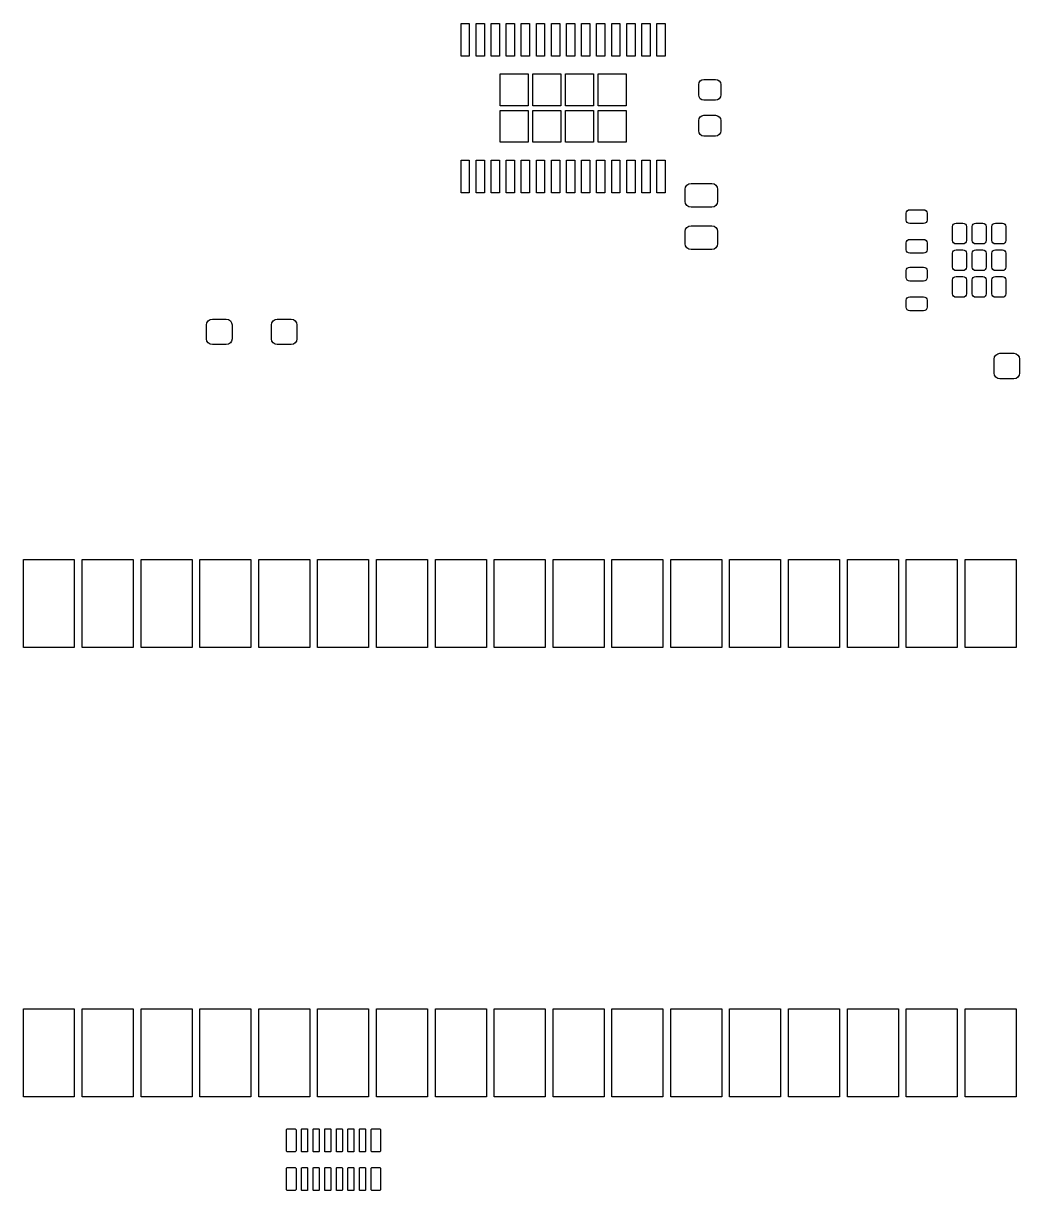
# Model space of a CAD drawing. Header units: millimetres. Extents: x 58.4 to 140.9, y -102.5 to -49.7.
# Drawn here: x 58.4 to 101.4, y -102.5 to -52.1 of the extents above; entities that cross this region are included whole.
import ezdxf

# ---------------------------------------------------------------- set-up
doc = ezdxf.new("R2010")
doc.units = ezdxf.units.MM
doc.layers.add('F.Paste', color=253, linetype='CONTINUOUS', true_color=0xb4a09a)

msp = doc.modelspace()

# ---------------------------------------------------------------- linework, layer by layer
at = {"layer": 'F.Paste', "linetype": 'CONTINUOUS'}
for p, q in [((77.258291, -53.5051), (77.258291, -52.0954)), ((77.258291, -52.0954), (77.613891, -52.0954)), ((77.613891, -52.0954), (77.613891, -53.5051)), ((77.908277, -53.5051), (77.908277, -52.0954)), ((77.908277, -52.0954), (78.263877, -52.0954)), ((78.263877, -52.0954), (78.263877, -53.5051)), ((78.558263, -53.5051), (78.558263, -52.0954)), ((78.558263, -52.0954), (78.913863, -52.0954)), ((78.913863, -52.0954), (78.913863, -53.5051)), ((79.208249, -53.5051), (79.208249, -52.0954)), ((79.208249, -52.0954), (79.563849, -52.0954)), ((79.563849, -52.0954), (79.563849, -53.5051)), ((79.858235, -53.5051), (79.858235, -52.0954)), ((79.858235, -52.0954), (80.213835, -52.0954)), ((80.213835, -52.0954), (80.213835, -53.5051)), ((80.508221, -53.5051), (80.508221, -52.0954)), ((80.508221, -52.0954), (80.863821, -52.0954)), ((80.863821, -52.0954), (80.863821, -53.5051)), ((81.158207, -53.5051), (81.158207, -52.0954)), ((81.158207, -52.0954), (81.513807, -52.0954)), ((81.513807, -52.0954), (81.513807, -53.5051)), ((81.808193, -53.5051), (81.808193, -52.0954)), ((81.808193, -52.0954), (82.163793, -52.0954)), ((82.163793, -52.0954), (82.163793, -53.5051)), ((82.458179, -53.5051), (82.458179, -52.0954)), ((82.458179, -52.0954), (82.813779, -52.0954)), ((82.813779, -52.0954), (82.813779, -53.5051)), ((83.108165, -53.5051), (83.108165, -52.0954)), ((83.108165, -52.0954), (83.463765, -52.0954)), ((83.463765, -52.0954), (83.463765, -53.5051)), ((83.758151, -53.5051), (83.758151, -52.0954)), ((83.758151, -52.0954), (84.113751, -52.0954)), ((84.113751, -52.0954), (84.113751, -53.5051)), ((84.408137, -53.5051), (84.408137, -52.0954)), ((84.408137, -52.0954), (84.763737, -52.0954)), ((84.763737, -52.0954), (84.763737, -53.5051)), ((85.058123, -53.5051), (85.058123, -52.0954)), ((85.058123, -52.0954), (85.413723, -52.0954)), ((85.413723, -52.0954), (85.413723, -53.5051)), ((85.708109, -53.5051), (85.708109, -52.0954)), ((85.708109, -52.0954), (86.063709, -52.0954)), ((86.063709, -52.0954), (86.063709, -53.5051)), ((77.613891, -53.5051), (77.258291, -53.5051)), ((78.263877, -53.5051), (77.908277, -53.5051)), ((78.913863, -53.5051), (78.558263, -53.5051)), ((79.563849, -53.5051), (79.208249, -53.5051)), ((80.213835, -53.5051), (79.858235, -53.5051)), ((80.863821, -53.5051), (80.508221, -53.5051)), ((81.513807, -53.5051), (81.158207, -53.5051)), ((82.163793, -53.5051), (81.808193, -53.5051)), ((82.813779, -53.5051), (82.458179, -53.5051)), ((83.463765, -53.5051), (83.108165, -53.5051)), ((84.113751, -53.5051), (83.758151, -53.5051)), ((84.763737, -53.5051), (84.408137, -53.5051)), ((85.413723, -53.5051), (85.058123, -53.5051)), ((86.063709, -53.5051), (85.708109, -53.5051)), ((78.9416, -55.653), (78.9416, -54.2782)), ((78.9416, -54.2782), (80.1513, -54.2782)), ((80.1513, -54.2782), (80.1513, -55.653)), ((80.3513, -55.653), (80.3513, -54.2782)), ((80.3513, -54.2782), (81.561, -54.2782)), ((81.561, -54.2782), (81.561, -55.653)), ((81.761, -55.653), (81.761, -54.2782)), ((81.761, -54.2782), (82.9707, -54.2782)), ((82.9707, -54.2782), (82.9707, -55.653)), ((83.1707, -55.653), (83.1707, -54.2782)), ((83.1707, -54.2782), (84.3804, -54.2782)), ((84.3804, -54.2782), (84.3804, -55.653)), ((87.514668, -54.73621), (87.531795, -54.650106)), ((87.514668, -55.18621), (87.514668, -54.73621)), ((87.531795, -54.650106), (87.580569, -54.577111)), ((87.580569, -54.577111), (87.653564, -54.528337)), ((87.653564, -54.528337), (87.739668, -54.51121)), ((87.739668, -54.51121), (88.239668, -54.51121)), ((88.239668, -54.51121), (88.325772, -54.528337)), ((88.325772, -54.528337), (88.398767, -54.577111)), ((88.398767, -54.577111), (88.447541, -54.650106)), ((88.447541, -54.650106), (88.464668, -54.73621)), ((88.464668, -54.73621), (88.464668, -55.18621)), ((87.531795, -55.272314), (87.514668, -55.18621)), ((87.580569, -55.345309), (87.531795, -55.272314)), ((87.653564, -55.394083), (87.580569, -55.345309)), ((87.739668, -55.41121), (87.653564, -55.394083)), ((88.325772, -55.394083), (88.239668, -55.41121)), ((88.398767, -55.345309), (88.325772, -55.394083)), ((88.447541, -55.272314), (88.398767, -55.345309)), ((88.464668, -55.18621), (88.447541, -55.272314)), ((80.1513, -55.653), (78.9416, -55.653)), ((78.9416, -57.2278), (78.9416, -55.853)), ((78.9416, -55.853), (80.1513, -55.853)), ((80.1513, -55.853), (80.1513, -57.2278)), ((81.561, -55.653), (80.3513, -55.653)), ((80.3513, -57.2278), (80.3513, -55.853)), ((80.3513, -55.853), (81.561, -55.853)), ((81.561, -55.853), (81.561, -57.2278)), ((82.9707, -55.653), (81.761, -55.653)), ((81.761, -57.2278), (81.761, -55.853)), ((81.761, -55.853), (82.9707, -55.853)), ((82.9707, -55.853), (82.9707, -57.2278)), ((84.3804, -55.653), (83.1707, -55.653)), ((83.1707, -57.2278), (83.1707, -55.853)), ((83.1707, -55.853), (84.3804, -55.853)), ((84.3804, -55.853), (84.3804, -57.2278)), ((88.239668, -55.41121), (87.739668, -55.41121)), ((87.514668, -56.28621), (87.531795, -56.200106)), ((87.514668, -56.73621), (87.514668, -56.28621)), ((87.531795, -56.200106), (87.580569, -56.127111)), ((87.580569, -56.127111), (87.653564, -56.078337)), ((87.653564, -56.078337), (87.739668, -56.06121)), ((87.739668, -56.06121), (88.239668, -56.06121)), ((88.239668, -56.06121), (88.325772, -56.078337)), ((88.325772, -56.078337), (88.398767, -56.127111)), ((88.398767, -56.127111), (88.447541, -56.200106)), ((88.447541, -56.200106), (88.464668, -56.28621)), ((88.464668, -56.28621), (88.464668, -56.73621)), ((87.531795, -56.822314), (87.514668, -56.73621)), ((87.580569, -56.895309), (87.531795, -56.822314)), ((87.653564, -56.944083), (87.580569, -56.895309)), ((88.398767, -56.895309), (88.325772, -56.944083)), ((88.447541, -56.822314), (88.398767, -56.895309)), ((88.464668, -56.73621), (88.447541, -56.822314)), ((80.1513, -57.2278), (78.9416, -57.2278)), ((81.561, -57.2278), (80.3513, -57.2278)), ((82.9707, -57.2278), (81.761, -57.2278)), ((84.3804, -57.2278), (83.1707, -57.2278)), ((87.739668, -56.96121), (87.653564, -56.944083)), ((88.239668, -56.96121), (87.739668, -56.96121)), ((88.325772, -56.944083), (88.239668, -56.96121)), ((77.258291, -59.4106), (77.258291, -58.0009)), ((77.258291, -58.0009), (77.613891, -58.0009)), ((77.613891, -58.0009), (77.613891, -59.4106)), ((77.908277, -59.4106), (77.908277, -58.0009)), ((77.908277, -58.0009), (78.263877, -58.0009)), ((78.263877, -58.0009), (78.263877, -59.4106)), ((78.558263, -59.4106), (78.558263, -58.0009)), ((78.558263, -58.0009), (78.913863, -58.0009)), ((78.913863, -58.0009), (78.913863, -59.4106)), ((79.208249, -59.4106), (79.208249, -58.0009)), ((79.208249, -58.0009), (79.563849, -58.0009)), ((79.563849, -58.0009), (79.563849, -59.4106)), ((79.858235, -59.4106), (79.858235, -58.0009)), ((79.858235, -58.0009), (80.213835, -58.0009)), ((80.213835, -58.0009), (80.213835, -59.4106)), ((80.508221, -59.4106), (80.508221, -58.0009)), ((80.508221, -58.0009), (80.863821, -58.0009)), ((80.863821, -58.0009), (80.863821, -59.4106)), ((81.158207, -59.4106), (81.158207, -58.0009)), ((81.158207, -58.0009), (81.513807, -58.0009)), ((81.513807, -58.0009), (81.513807, -59.4106)), ((81.808193, -59.4106), (81.808193, -58.0009)), ((81.808193, -58.0009), (82.163793, -58.0009)), ((82.163793, -58.0009), (82.163793, -59.4106)), ((82.458179, -59.4106), (82.458179, -58.0009)), ((82.458179, -58.0009), (82.813779, -58.0009)), ((82.813779, -58.0009), (82.813779, -59.4106)), ((83.108165, -59.4106), (83.108165, -58.0009)), ((83.108165, -58.0009), (83.463765, -58.0009)), ((83.463765, -58.0009), (83.463765, -59.4106)), ((83.758151, -59.4106), (83.758151, -58.0009)), ((83.758151, -58.0009), (84.113751, -58.0009)), ((84.113751, -58.0009), (84.113751, -59.4106)), ((84.408137, -59.4106), (84.408137, -58.0009)), ((84.408137, -58.0009), (84.763737, -58.0009)), ((84.763737, -58.0009), (84.763737, -59.4106)), ((85.058123, -59.4106), (85.058123, -58.0009)), ((85.058123, -58.0009), (85.413723, -58.0009)), ((85.413723, -58.0009), (85.413723, -59.4106)), ((85.708109, -59.4106), (85.708109, -58.0009)), ((85.708109, -58.0009), (86.063709, -58.0009)), ((86.063709, -58.0009), (86.063709, -59.4106)), ((77.613891, -59.4106), (77.258291, -59.4106)), ((78.263877, -59.4106), (77.908277, -59.4106)), ((78.913863, -59.4106), (78.558263, -59.4106)), ((79.563849, -59.4106), (79.208249, -59.4106)), ((80.213835, -59.4106), (79.858235, -59.4106)), ((80.863821, -59.4106), (80.508221, -59.4106)), ((81.513807, -59.4106), (81.158207, -59.4106)), ((82.163793, -59.4106), (81.808193, -59.4106)), ((82.813779, -59.4106), (82.458179, -59.4106)), ((83.463765, -59.4106), (83.108165, -59.4106)), ((84.113751, -59.4106), (83.758151, -59.4106)), ((84.763737, -59.4106), (84.408137, -59.4106)), ((85.413723, -59.4106), (85.058123, -59.4106)), ((86.063709, -59.4106), (85.708109, -59.4106)), ((86.93, -59.2516), (86.94903, -59.155929)), ((86.93, -59.7766), (86.93, -59.2516)), ((86.94903, -59.155929), (87.003223, -59.074823)), ((87.003223, -59.074823), (87.084329, -59.02063)), ((87.084329, -59.02063), (87.18, -59.0016)), ((87.18, -59.0016), (88.08, -59.0016)), ((88.08, -59.0016), (88.175671, -59.02063)), ((88.175671, -59.02063), (88.256777, -59.074823)), ((88.256777, -59.074823), (88.31097, -59.155929)), ((88.31097, -59.155929), (88.33, -59.2516)), ((88.33, -59.2516), (88.33, -59.7766)), ((86.94903, -59.872271), (86.93, -59.7766)), ((87.003223, -59.953377), (86.94903, -59.872271)), ((88.31097, -59.872271), (88.256777, -59.953377)), ((88.33, -59.7766), (88.31097, -59.872271)), ((87.084329, -60.00757), (87.003223, -59.953377)), ((87.18, -60.0266), (87.084329, -60.00757)), ((88.08, -60.0266), (87.18, -60.0266)), ((88.175671, -60.00757), (88.08, -60.0266)), ((88.256777, -59.953377), (88.175671, -60.00757)), ((96.466605, -60.283889), (96.478023, -60.226486)), ((96.466605, -60.583889), (96.466605, -60.283889)), ((96.478023, -60.226486), (96.510539, -60.177823)), ((96.510539, -60.177823), (96.559202, -60.145307)), ((96.559202, -60.145307), (96.616605, -60.133889)), ((96.616605, -60.133889), (97.216605, -60.133889)), ((97.216605, -60.133889), (97.274008, -60.145307)), ((97.274008, -60.145307), (97.322671, -60.177823)), ((97.322671, -60.177823), (97.355187, -60.226486)), ((97.355187, -60.226486), (97.366605, -60.283889)), ((97.366605, -60.283889), (97.366605, -60.583889)), ((86.94903, -60.980929), (87.003223, -60.899823)), ((87.003223, -60.899823), (87.084329, -60.84563)), ((87.084329, -60.84563), (87.18, -60.8266)), ((87.18, -60.8266), (88.08, -60.8266)), ((88.08, -60.8266), (88.175671, -60.84563)), ((88.175671, -60.84563), (88.256777, -60.899823)), ((88.256777, -60.899823), (88.31097, -60.980929)), ((96.478023, -60.641292), (96.466605, -60.583889)), ((96.510539, -60.689955), (96.478023, -60.641292)), ((96.559202, -60.722471), (96.510539, -60.689955)), ((96.616605, -60.733889), (96.559202, -60.722471)), ((97.216605, -60.733889), (96.616605, -60.733889)), ((97.274008, -60.722471), (97.216605, -60.733889)), ((97.322671, -60.689955), (97.274008, -60.722471)), ((97.355187, -60.641292), (97.322671, -60.689955)), ((97.366605, -60.583889), (97.355187, -60.641292)), ((98.466605, -60.863889), (98.478023, -60.806486)), ((98.466605, -61.463889), (98.466605, -60.863889)), ((98.478023, -60.806486), (98.510539, -60.757823)), ((98.510539, -60.757823), (98.559202, -60.725307)), ((98.559202, -60.725307), (98.616605, -60.713889)), ((98.616605, -60.713889), (98.916605, -60.713889)), ((98.916605, -60.713889), (98.974008, -60.725307)), ((98.974008, -60.725307), (99.022671, -60.757823)), ((99.022671, -60.757823), (99.055187, -60.806486)), ((99.055187, -60.806486), (99.066605, -60.863889)), ((99.066605, -60.863889), (99.066605, -61.463889)), ((99.316605, -60.863889), (99.328023, -60.806486)), ((99.316605, -61.463889), (99.316605, -60.863889)), ((99.328023, -60.806486), (99.360539, -60.757823)), ((99.360539, -60.757823), (99.409202, -60.725307)), ((99.409202, -60.725307), (99.466605, -60.713889)), ((99.466605, -60.713889), (99.766605, -60.713889)), ((99.766605, -60.713889), (99.824008, -60.725307)), ((99.824008, -60.725307), (99.872671, -60.757823)), ((99.872671, -60.757823), (99.905187, -60.806486)), ((99.905187, -60.806486), (99.916605, -60.863889)), ((99.916605, -60.863889), (99.916605, -61.463889)), ((100.166605, -60.863889), (100.178023, -60.806486)), ((100.166605, -61.463889), (100.166605, -60.863889)), ((100.178023, -60.806486), (100.210539, -60.757823)), ((100.210539, -60.757823), (100.259202, -60.725307)), ((100.259202, -60.725307), (100.316605, -60.713889)), ((100.316605, -60.713889), (100.616605, -60.713889)), ((100.616605, -60.713889), (100.674008, -60.725307)), ((100.674008, -60.725307), (100.722671, -60.757823)), ((100.722671, -60.757823), (100.755187, -60.806486)), ((100.755187, -60.806486), (100.766605, -60.863889)), ((100.766605, -60.863889), (100.766605, -61.463889)), ((86.93, -61.0766), (86.94903, -60.980929)), ((86.93, -61.6016), (86.93, -61.0766)), ((88.31097, -60.980929), (88.33, -61.0766)), ((88.33, -61.0766), (88.33, -61.6016)), ((96.510539, -61.457823), (96.559202, -61.425307)), ((96.559202, -61.425307), (96.616605, -61.413889)), ((96.616605, -61.413889), (97.216605, -61.413889)), ((97.216605, -61.413889), (97.274008, -61.425307)), ((97.274008, -61.425307), (97.322671, -61.457823)), ((86.94903, -61.697271), (86.93, -61.6016)), ((87.003223, -61.778377), (86.94903, -61.697271)), ((87.084329, -61.83257), (87.003223, -61.778377)), ((87.18, -61.8516), (87.084329, -61.83257)), ((88.08, -61.8516), (87.18, -61.8516)), ((88.175671, -61.83257), (88.08, -61.8516)), ((88.256777, -61.778377), (88.175671, -61.83257)), ((88.31097, -61.697271), (88.256777, -61.778377)), ((88.33, -61.6016), (88.31097, -61.697271)), ((96.466605, -61.563889), (96.478023, -61.506486)), ((96.466605, -61.863889), (96.466605, -61.563889)), ((96.478023, -61.921292), (96.466605, -61.863889)), ((96.478023, -61.506486), (96.510539, -61.457823)), ((96.510539, -61.969955), (96.478023, -61.921292)), ((97.322671, -61.457823), (97.355187, -61.506486)), ((97.355187, -61.921292), (97.322671, -61.969955)), ((97.355187, -61.506486), (97.366605, -61.563889)), ((97.366605, -61.863889), (97.355187, -61.921292)), ((97.366605, -61.563889), (97.366605, -61.863889)), ((98.478023, -61.521292), (98.466605, -61.463889)), ((98.510539, -61.569955), (98.478023, -61.521292)), ((98.478023, -61.956486), (98.510539, -61.907823)), ((98.559202, -61.602471), (98.510539, -61.569955)), ((98.510539, -61.907823), (98.559202, -61.875307)), ((98.616605, -61.613889), (98.559202, -61.602471)), ((98.559202, -61.875307), (98.616605, -61.863889)), ((98.916605, -61.613889), (98.616605, -61.613889)), ((98.616605, -61.863889), (98.916605, -61.863889)), ((98.974008, -61.602471), (98.916605, -61.613889)), ((98.916605, -61.863889), (98.974008, -61.875307)), ((99.022671, -61.569955), (98.974008, -61.602471)), ((98.974008, -61.875307), (99.022671, -61.907823)), ((99.055187, -61.521292), (99.022671, -61.569955)), ((99.022671, -61.907823), (99.055187, -61.956486)), ((99.066605, -61.463889), (99.055187, -61.521292)), ((99.328023, -61.521292), (99.316605, -61.463889)), ((99.360539, -61.569955), (99.328023, -61.521292)), ((99.328023, -61.956486), (99.360539, -61.907823)), ((99.409202, -61.602471), (99.360539, -61.569955)), ((99.360539, -61.907823), (99.409202, -61.875307)), ((99.466605, -61.613889), (99.409202, -61.602471)), ((99.409202, -61.875307), (99.466605, -61.863889)), ((99.766605, -61.613889), (99.466605, -61.613889)), ((99.466605, -61.863889), (99.766605, -61.863889)), ((99.824008, -61.602471), (99.766605, -61.613889)), ((99.766605, -61.863889), (99.824008, -61.875307)), ((99.872671, -61.569955), (99.824008, -61.602471)), ((99.824008, -61.875307), (99.872671, -61.907823)), ((99.905187, -61.521292), (99.872671, -61.569955)), ((99.872671, -61.907823), (99.905187, -61.956486)), ((99.916605, -61.463889), (99.905187, -61.521292)), ((100.178023, -61.521292), (100.166605, -61.463889)), ((100.210539, -61.569955), (100.178023, -61.521292)), ((100.178023, -61.956486), (100.210539, -61.907823)), ((100.259202, -61.602471), (100.210539, -61.569955)), ((100.210539, -61.907823), (100.259202, -61.875307)), ((100.316605, -61.613889), (100.259202, -61.602471)), ((100.259202, -61.875307), (100.316605, -61.863889)), ((100.616605, -61.613889), (100.316605, -61.613889)), ((100.316605, -61.863889), (100.616605, -61.863889)), ((100.674008, -61.602471), (100.616605, -61.613889)), ((100.616605, -61.863889), (100.674008, -61.875307)), ((100.722671, -61.569955), (100.674008, -61.602471)), ((100.674008, -61.875307), (100.722671, -61.907823)), ((100.755187, -61.521292), (100.722671, -61.569955)), ((100.722671, -61.907823), (100.755187, -61.956486)), ((100.766605, -61.463889), (100.755187, -61.521292)), ((96.559202, -62.002471), (96.510539, -61.969955)), ((96.616605, -62.013889), (96.559202, -62.002471)), ((97.216605, -62.013889), (96.616605, -62.013889)), ((97.274008, -62.002471), (97.216605, -62.013889)), ((97.322671, -61.969955), (97.274008, -62.002471)), ((98.466605, -62.013889), (98.478023, -61.956486)), ((98.466605, -62.613889), (98.466605, -62.013889)), ((99.055187, -61.956486), (99.066605, -62.013889)), ((99.066605, -62.013889), (99.066605, -62.613889)), ((99.316605, -62.013889), (99.328023, -61.956486)), ((99.316605, -62.613889), (99.316605, -62.013889)), ((99.905187, -61.956486), (99.916605, -62.013889)), ((99.916605, -62.013889), (99.916605, -62.613889)), ((100.166605, -62.013889), (100.178023, -61.956486)), ((100.166605, -62.613889), (100.166605, -62.013889)), ((100.755187, -61.956486), (100.766605, -62.013889)), ((100.766605, -62.013889), (100.766605, -62.613889)), ((96.466605, -62.763889), (96.478023, -62.706486)), ((96.466605, -63.063889), (96.466605, -62.763889)), ((96.478023, -62.706486), (96.510539, -62.657823)), ((96.510539, -62.657823), (96.559202, -62.625307)), ((96.559202, -62.625307), (96.616605, -62.613889)), ((96.616605, -62.613889), (97.216605, -62.613889)), ((97.216605, -62.613889), (97.274008, -62.625307)), ((97.274008, -62.625307), (97.322671, -62.657823)), ((97.322671, -62.657823), (97.355187, -62.706486)), ((97.355187, -62.706486), (97.366605, -62.763889)), ((97.366605, -62.763889), (97.366605, -63.063889)), ((98.478023, -62.671292), (98.466605, -62.613889)), ((98.510539, -62.719955), (98.478023, -62.671292)), ((98.559202, -62.752471), (98.510539, -62.719955)), ((98.616605, -62.763889), (98.559202, -62.752471)), ((98.916605, -62.763889), (98.616605, -62.763889)), ((98.974008, -62.752471), (98.916605, -62.763889)), ((99.022671, -62.719955), (98.974008, -62.752471)), ((99.055187, -62.671292), (99.022671, -62.719955)), ((99.066605, -62.613889), (99.055187, -62.671292)), ((99.328023, -62.671292), (99.316605, -62.613889)), ((99.360539, -62.719955), (99.328023, -62.671292)), ((99.409202, -62.752471), (99.360539, -62.719955)), ((99.466605, -62.763889), (99.409202, -62.752471)), ((99.766605, -62.763889), (99.466605, -62.763889)), ((99.824008, -62.752471), (99.766605, -62.763889)), ((99.872671, -62.719955), (99.824008, -62.752471)), ((99.905187, -62.671292), (99.872671, -62.719955)), ((99.916605, -62.613889), (99.905187, -62.671292)), ((100.178023, -62.671292), (100.166605, -62.613889)), ((100.210539, -62.719955), (100.178023, -62.671292)), ((100.259202, -62.752471), (100.210539, -62.719955)), ((100.316605, -62.763889), (100.259202, -62.752471)), ((100.616605, -62.763889), (100.316605, -62.763889)), ((100.674008, -62.752471), (100.616605, -62.763889)), ((100.722671, -62.719955), (100.674008, -62.752471)), ((100.755187, -62.671292), (100.722671, -62.719955)), ((100.766605, -62.613889), (100.755187, -62.671292)), ((96.478023, -63.121292), (96.466605, -63.063889)), ((96.510539, -63.169955), (96.478023, -63.121292)), ((96.559202, -63.202471), (96.510539, -63.169955)), ((96.616605, -63.213889), (96.559202, -63.202471)), ((97.216605, -63.213889), (96.616605, -63.213889)), ((97.274008, -63.202471), (97.216605, -63.213889)), ((97.322671, -63.169955), (97.274008, -63.202471)), ((97.355187, -63.121292), (97.322671, -63.169955)), ((97.366605, -63.063889), (97.355187, -63.121292)), ((98.466605, -63.163889), (98.478023, -63.106486)), ((98.466605, -63.763889), (98.466605, -63.163889)), ((98.478023, -63.106486), (98.510539, -63.057823)), ((98.510539, -63.057823), (98.559202, -63.025307)), ((98.559202, -63.025307), (98.616605, -63.013889)), ((98.616605, -63.013889), (98.916605, -63.013889)), ((98.916605, -63.013889), (98.974008, -63.025307)), ((98.974008, -63.025307), (99.022671, -63.057823)), ((99.022671, -63.057823), (99.055187, -63.106486)), ((99.055187, -63.106486), (99.066605, -63.163889)), ((99.066605, -63.163889), (99.066605, -63.763889)), ((99.316605, -63.163889), (99.328023, -63.106486)), ((99.316605, -63.763889), (99.316605, -63.163889)), ((99.328023, -63.106486), (99.360539, -63.057823)), ((99.360539, -63.057823), (99.409202, -63.025307)), ((99.409202, -63.025307), (99.466605, -63.013889)), ((99.466605, -63.013889), (99.766605, -63.013889)), ((99.766605, -63.013889), (99.824008, -63.025307)), ((99.824008, -63.025307), (99.872671, -63.057823)), ((99.872671, -63.057823), (99.905187, -63.106486)), ((99.905187, -63.106486), (99.916605, -63.163889)), ((99.916605, -63.163889), (99.916605, -63.763889)), ((100.166605, -63.163889), (100.178023, -63.106486)), ((100.166605, -63.763889), (100.166605, -63.163889)), ((100.178023, -63.106486), (100.210539, -63.057823)), ((100.210539, -63.057823), (100.259202, -63.025307)), ((100.259202, -63.025307), (100.316605, -63.013889)), ((100.316605, -63.013889), (100.616605, -63.013889)), ((100.616605, -63.013889), (100.674008, -63.025307)), ((100.674008, -63.025307), (100.722671, -63.057823)), ((100.722671, -63.057823), (100.755187, -63.106486)), ((100.755187, -63.106486), (100.766605, -63.163889)), ((100.766605, -63.163889), (100.766605, -63.763889)), ((96.478023, -63.986486), (96.510539, -63.937823)), ((96.510539, -63.937823), (96.559202, -63.905307)), ((96.559202, -63.905307), (96.616605, -63.893889)), ((96.616605, -63.893889), (97.216605, -63.893889)), ((97.216605, -63.893889), (97.274008, -63.905307)), ((97.274008, -63.905307), (97.322671, -63.937823)), ((97.322671, -63.937823), (97.355187, -63.986486)), ((98.478023, -63.821292), (98.466605, -63.763889)), ((98.510539, -63.869955), (98.478023, -63.821292)), ((98.559202, -63.902471), (98.510539, -63.869955)), ((98.616605, -63.913889), (98.559202, -63.902471)), ((98.916605, -63.913889), (98.616605, -63.913889)), ((98.974008, -63.902471), (98.916605, -63.913889)), ((99.022671, -63.869955), (98.974008, -63.902471)), ((99.055187, -63.821292), (99.022671, -63.869955)), ((99.066605, -63.763889), (99.055187, -63.821292)), ((99.328023, -63.821292), (99.316605, -63.763889)), ((99.360539, -63.869955), (99.328023, -63.821292)), ((99.409202, -63.902471), (99.360539, -63.869955)), ((99.466605, -63.913889), (99.409202, -63.902471)), ((99.766605, -63.913889), (99.466605, -63.913889)), ((99.824008, -63.902471), (99.766605, -63.913889)), ((99.872671, -63.869955), (99.824008, -63.902471)), ((99.905187, -63.821292), (99.872671, -63.869955)), ((99.916605, -63.763889), (99.905187, -63.821292)), ((100.178023, -63.821292), (100.166605, -63.763889)), ((100.210539, -63.869955), (100.178023, -63.821292)), ((100.259202, -63.902471), (100.210539, -63.869955)), ((100.316605, -63.913889), (100.259202, -63.902471)), ((100.616605, -63.913889), (100.316605, -63.913889)), ((100.674008, -63.902471), (100.616605, -63.913889)), ((100.722671, -63.869955), (100.674008, -63.902471)), ((100.755187, -63.821292), (100.722671, -63.869955)), ((100.766605, -63.763889), (100.755187, -63.821292)), ((96.466605, -64.043889), (96.478023, -63.986486)), ((96.466605, -64.343889), (96.466605, -64.043889)), ((96.478023, -64.401292), (96.466605, -64.343889)), ((96.510539, -64.449955), (96.478023, -64.401292)), ((96.559202, -64.482471), (96.510539, -64.449955)), ((97.322671, -64.449955), (97.274008, -64.482471)), ((97.355187, -64.401292), (97.322671, -64.449955)), ((97.355187, -63.986486), (97.366605, -64.043889)), ((97.366605, -64.343889), (97.355187, -64.401292)), ((97.366605, -64.043889), (97.366605, -64.343889)), ((66.29343, -65.009329), (66.347623, -64.928223)), ((66.347623, -64.928223), (66.428729, -64.87403)), ((66.428729, -64.87403), (66.5244, -64.855)), ((66.5244, -64.855), (67.1244, -64.855)), ((67.1244, -64.855), (67.220071, -64.87403)), ((67.220071, -64.87403), (67.301177, -64.928223)), ((67.301177, -64.928223), (67.35537, -65.009329)), ((69.09343, -65.009329), (69.147623, -64.928223)), ((69.147623, -64.928223), (69.228729, -64.87403)), ((69.228729, -64.87403), (69.3244, -64.855)), ((69.3244, -64.855), (69.9244, -64.855)), ((69.9244, -64.855), (70.020071, -64.87403)), ((70.020071, -64.87403), (70.101177, -64.928223)), ((70.101177, -64.928223), (70.15537, -65.009329)), ((96.616605, -64.493889), (96.559202, -64.482471)), ((97.216605, -64.493889), (96.616605, -64.493889)), ((97.274008, -64.482471), (97.216605, -64.493889)), ((66.2744, -65.105), (66.29343, -65.009329)), ((66.2744, -65.705), (66.2744, -65.105)), ((67.35537, -65.009329), (67.3744, -65.105)), ((67.3744, -65.105), (67.3744, -65.705)), ((69.0744, -65.105), (69.09343, -65.009329)), ((69.0744, -65.705), (69.0744, -65.105)), ((70.15537, -65.009329), (70.1744, -65.105)), ((70.1744, -65.105), (70.1744, -65.705)), ((66.29343, -65.800671), (66.2744, -65.705)), ((66.347623, -65.881777), (66.29343, -65.800671)), ((66.428729, -65.93597), (66.347623, -65.881777)), ((66.5244, -65.955), (66.428729, -65.93597)), ((67.1244, -65.955), (66.5244, -65.955)), ((67.220071, -65.93597), (67.1244, -65.955)), ((67.301177, -65.881777), (67.220071, -65.93597)), ((67.35537, -65.800671), (67.301177, -65.881777)), ((67.3744, -65.705), (67.35537, -65.800671)), ((69.09343, -65.800671), (69.0744, -65.705)), ((69.147623, -65.881777), (69.09343, -65.800671)), ((69.228729, -65.93597), (69.147623, -65.881777)), ((69.3244, -65.955), (69.228729, -65.93597)), ((69.9244, -65.955), (69.3244, -65.955)), ((70.020071, -65.93597), (69.9244, -65.955)), ((70.101177, -65.881777), (70.020071, -65.93597)), ((70.15537, -65.800671), (70.101177, -65.881777)), ((70.1744, -65.705), (70.15537, -65.800671)), ((100.281635, -66.485218), (100.335828, -66.404112)), ((100.335828, -66.404112), (100.416934, -66.349919)), ((100.416934, -66.349919), (100.512605, -66.330889)), ((100.512605, -66.330889), (101.112605, -66.330889)), ((101.112605, -66.330889), (101.208276, -66.349919)), ((101.208276, -66.349919), (101.289382, -66.404112)), ((101.289382, -66.404112), (101.343575, -66.485218)), ((100.262605, -66.580889), (100.281635, -66.485218)), ((100.262605, -67.180889), (100.262605, -66.580889)), ((101.343575, -66.485218), (101.362605, -66.580889)), ((101.362605, -66.580889), (101.362605, -67.180889)), ((100.281635, -67.27656), (100.262605, -67.180889)), ((100.335828, -67.357666), (100.281635, -67.27656)), ((100.416934, -67.411859), (100.335828, -67.357666)), ((100.512605, -67.430889), (100.416934, -67.411859)), ((101.112605, -67.430889), (100.512605, -67.430889)), ((101.208276, -67.411859), (101.112605, -67.430889)), ((101.289382, -67.357666), (101.208276, -67.411859)), ((101.343575, -67.27656), (101.289382, -67.357666)), ((101.362605, -67.180889), (101.343575, -67.27656)), ((58.368312, -79.025179), (58.368312, -75.225179)), ((58.368312, -75.225179), (60.568312, -75.225179)), ((60.568312, -75.225179), (60.568312, -79.025179)), ((60.908312, -79.025179), (60.908312, -75.225179)), ((60.908312, -75.225179), (63.108312, -75.225179)), ((63.108312, -75.225179), (63.108312, -79.025179)), ((63.448312, -79.025179), (63.448312, -75.225179)), ((63.448312, -75.225179), (65.648312, -75.225179)), ((65.648312, -75.225179), (65.648312, -79.025179)), ((65.988312, -79.025179), (65.988312, -75.225179)), ((65.988312, -75.225179), (68.188312, -75.225179)), ((68.188312, -75.225179), (68.188312, -79.025179)), ((68.528312, -79.025179), (68.528312, -75.225179)), ((68.528312, -75.225179), (70.728312, -75.225179)), ((70.728312, -75.225179), (70.728312, -79.025179)), ((71.068312, -79.025179), (71.068312, -75.225179)), ((71.068312, -75.225179), (73.268312, -75.225179)), ((73.268312, -75.225179), (73.268312, -79.025179)), ((73.608312, -79.025179), (73.608312, -75.225179)), ((73.608312, -75.225179), (75.808312, -75.225179)), ((75.808312, -75.225179), (75.808312, -79.025179)), ((76.148312, -79.025179), (76.148312, -75.225179)), ((76.148312, -75.225179), (78.348312, -75.225179)), ((78.348312, -75.225179), (78.348312, -79.025179)), ((78.688312, -79.025179), (78.688312, -75.225179)), ((78.688312, -75.225179), (80.888312, -75.225179)), ((80.888312, -75.225179), (80.888312, -79.025179)), ((81.228312, -79.025179), (81.228312, -75.225179)), ((81.228312, -75.225179), (83.428312, -75.225179)), ((83.428312, -75.225179), (83.428312, -79.025179)), ((83.768312, -79.025179), (83.768312, -75.225179)), ((83.768312, -75.225179), (85.968312, -75.225179)), ((85.968312, -75.225179), (85.968312, -79.025179)), ((86.308312, -79.025179), (86.308312, -75.225179)), ((86.308312, -75.225179), (88.508312, -75.225179)), ((88.508312, -75.225179), (88.508312, -79.025179)), ((88.848312, -79.025179), (88.848312, -75.225179)), ((88.848312, -75.225179), (91.048312, -75.225179)), ((91.048312, -75.225179), (91.048312, -79.025179)), ((91.388312, -79.025179), (91.388312, -75.225179)), ((91.388312, -75.225179), (93.588312, -75.225179)), ((93.588312, -75.225179), (93.588312, -79.025179)), ((93.928312, -79.025179), (93.928312, -75.225179)), ((93.928312, -75.225179), (96.128312, -75.225179)), ((96.128312, -75.225179), (96.128312, -79.025179)), ((96.468312, -79.025179), (96.468312, -75.225179)), ((96.468312, -75.225179), (98.668312, -75.225179)), ((98.668312, -75.225179), (98.668312, -79.025179)), ((99.008312, -79.025179), (99.008312, -75.225179)), ((99.008312, -75.225179), (101.208312, -75.225179)), ((101.208312, -75.225179), (101.208312, -79.025179)), ((60.568312, -79.025179), (58.368312, -79.025179)), ((63.108312, -79.025179), (60.908312, -79.025179)), ((65.648312, -79.025179), (63.448312, -79.025179)), ((68.188312, -79.025179), (65.988312, -79.025179)), ((70.728312, -79.025179), (68.528312, -79.025179)), ((73.268312, -79.025179), (71.068312, -79.025179)), ((75.808312, -79.025179), (73.608312, -79.025179)), ((78.348312, -79.025179), (76.148312, -79.025179)), ((80.888312, -79.025179), (78.688312, -79.025179)), ((83.428312, -79.025179), (81.228312, -79.025179)), ((85.968312, -79.025179), (83.768312, -79.025179)), ((88.508312, -79.025179), (86.308312, -79.025179)), ((91.048312, -79.025179), (88.848312, -79.025179)), ((93.588312, -79.025179), (91.388312, -79.025179)), ((96.128312, -79.025179), (93.928312, -79.025179)), ((98.668312, -79.025179), (96.468312, -79.025179)), ((101.208312, -79.025179), (99.008312, -79.025179)), ((58.368312, -98.405179), (58.368312, -94.605179)), ((58.368312, -94.605179), (60.568312, -94.605179)), ((60.568312, -94.605179), (60.568312, -98.405179)), ((60.908312, -98.405179), (60.908312, -94.605179)), ((60.908312, -94.605179), (63.108312, -94.605179)), ((63.108312, -94.605179), (63.108312, -98.405179)), ((63.448312, -98.405179), (63.448312, -94.605179)), ((63.448312, -94.605179), (65.648312, -94.605179)), ((65.648312, -94.605179), (65.648312, -98.405179)), ((65.988312, -98.405179), (65.988312, -94.605179)), ((65.988312, -94.605179), (68.188312, -94.605179)), ((68.188312, -94.605179), (68.188312, -98.405179)), ((68.528312, -98.405179), (68.528312, -94.605179)), ((68.528312, -94.605179), (70.728312, -94.605179)), ((70.728312, -94.605179), (70.728312, -98.405179)), ((71.068312, -98.405179), (71.068312, -94.605179)), ((71.068312, -94.605179), (73.268312, -94.605179)), ((73.268312, -94.605179), (73.268312, -98.405179)), ((73.608312, -98.405179), (73.608312, -94.605179)), ((73.608312, -94.605179), (75.808312, -94.605179)), ((75.808312, -94.605179), (75.808312, -98.405179)), ((76.148312, -98.405179), (76.148312, -94.605179)), ((76.148312, -94.605179), (78.348312, -94.605179)), ((78.348312, -94.605179), (78.348312, -98.405179)), ((78.688312, -98.405179), (78.688312, -94.605179)), ((78.688312, -94.605179), (80.888312, -94.605179)), ((80.888312, -94.605179), (80.888312, -98.405179)), ((81.228312, -98.405179), (81.228312, -94.605179)), ((81.228312, -94.605179), (83.428312, -94.605179)), ((83.428312, -94.605179), (83.428312, -98.405179)), ((83.768312, -98.405179), (83.768312, -94.605179)), ((83.768312, -94.605179), (85.968312, -94.605179)), ((85.968312, -94.605179), (85.968312, -98.405179)), ((86.308312, -98.405179), (86.308312, -94.605179)), ((86.308312, -94.605179), (88.508312, -94.605179)), ((88.508312, -94.605179), (88.508312, -98.405179)), ((88.848312, -98.405179), (88.848312, -94.605179)), ((88.848312, -94.605179), (91.048312, -94.605179)), ((91.048312, -94.605179), (91.048312, -98.405179)), ((91.388312, -98.405179), (91.388312, -94.605179)), ((91.388312, -94.605179), (93.588312, -94.605179)), ((93.588312, -94.605179), (93.588312, -98.405179)), ((93.928312, -98.405179), (93.928312, -94.605179)), ((93.928312, -94.605179), (96.128312, -94.605179)), ((96.128312, -94.605179), (96.128312, -98.405179)), ((96.468312, -98.405179), (96.468312, -94.605179)), ((96.468312, -94.605179), (98.668312, -94.605179)), ((98.668312, -94.605179), (98.668312, -98.405179)), ((99.008312, -98.405179), (99.008312, -94.605179)), ((99.008312, -94.605179), (101.208312, -94.605179)), ((101.208312, -94.605179), (101.208312, -98.405179)), ((60.568312, -98.405179), (58.368312, -98.405179)), ((63.108312, -98.405179), (60.908312, -98.405179)), ((65.648312, -98.405179), (63.448312, -98.405179)), ((68.188312, -98.405179), (65.988312, -98.405179)), ((70.728312, -98.405179), (68.528312, -98.405179)), ((73.268312, -98.405179), (71.068312, -98.405179)), ((75.808312, -98.405179), (73.608312, -98.405179)), ((78.348312, -98.405179), (76.148312, -98.405179)), ((80.888312, -98.405179), (78.688312, -98.405179)), ((83.428312, -98.405179), (81.228312, -98.405179)), ((85.968312, -98.405179), (83.768312, -98.405179)), ((88.508312, -98.405179), (86.308312, -98.405179)), ((91.048312, -98.405179), (88.848312, -98.405179)), ((93.588312, -98.405179), (91.388312, -98.405179)), ((96.128312, -98.405179), (93.928312, -98.405179)), ((98.668312, -98.405179), (96.468312, -98.405179)), ((101.208312, -98.405179), (99.008312, -98.405179)), ((69.725, -99.836937), (69.728901, -99.817324)), ((69.725, -100.734437), (69.725, -99.836937)), ((69.728901, -99.817324), (69.740011, -99.800698)), ((69.740011, -99.800698), (69.756637, -99.789588)), ((69.756637, -99.789588), (69.77625, -99.785687)), ((69.77625, -99.785687), (70.08375, -99.785687)), ((70.08375, -99.785687), (70.103363, -99.789588)), ((70.103363, -99.789588), (70.119989, -99.800698)), ((70.119989, -99.800698), (70.131099, -99.817324)), ((70.131099, -99.817324), (70.135, -99.836937)), ((70.135, -99.836937), (70.135, -100.734437)), ((70.375, -99.818187), (70.377474, -99.80575)), ((70.375, -100.753187), (70.375, -99.818187)), ((70.377474, -99.80575), (70.384519, -99.795206)), ((70.384519, -99.795206), (70.395063, -99.788161)), ((70.395063, -99.788161), (70.4075, -99.785687)), ((70.4075, -99.785687), (70.6025, -99.785687)), ((70.6025, -99.785687), (70.614937, -99.788161)), ((70.614937, -99.788161), (70.625481, -99.795206)), ((70.625481, -99.795206), (70.632526, -99.80575)), ((70.632526, -99.80575), (70.635, -99.818187)), ((70.635, -99.818187), (70.635, -100.753187)), ((70.875, -99.818187), (70.877474, -99.80575)), ((70.875, -100.753187), (70.875, -99.818187)), ((70.877474, -99.80575), (70.884519, -99.795206)), ((70.884519, -99.795206), (70.895063, -99.788161)), ((70.895063, -99.788161), (70.9075, -99.785687)), ((70.9075, -99.785687), (71.1025, -99.785687)), ((71.1025, -99.785687), (71.114937, -99.788161)), ((71.114937, -99.788161), (71.125481, -99.795206)), ((71.125481, -99.795206), (71.132526, -99.80575)), ((71.132526, -99.80575), (71.135, -99.818187)), ((71.135, -99.818187), (71.135, -100.753187)), ((71.375, -99.818187), (71.377474, -99.80575)), ((71.375, -100.753187), (71.375, -99.818187)), ((71.377474, -99.80575), (71.384519, -99.795206)), ((71.384519, -99.795206), (71.395063, -99.788161)), ((71.395063, -99.788161), (71.4075, -99.785687)), ((71.4075, -99.785687), (71.6025, -99.785687)), ((71.6025, -99.785687), (71.614937, -99.788161)), ((71.614937, -99.788161), (71.625481, -99.795206)), ((71.625481, -99.795206), (71.632526, -99.80575)), ((71.632526, -99.80575), (71.635, -99.818187)), ((71.635, -99.818187), (71.635, -100.753187)), ((71.875, -99.818187), (71.877474, -99.80575)), ((71.875, -100.753187), (71.875, -99.818187)), ((71.877474, -99.80575), (71.884519, -99.795206)), ((71.884519, -99.795206), (71.895063, -99.788161)), ((71.895063, -99.788161), (71.9075, -99.785687)), ((71.9075, -99.785687), (72.1025, -99.785687)), ((72.1025, -99.785687), (72.114937, -99.788161)), ((72.114937, -99.788161), (72.125481, -99.795206)), ((72.125481, -99.795206), (72.132526, -99.80575)), ((72.132526, -99.80575), (72.135, -99.818187)), ((72.135, -99.818187), (72.135, -100.753187)), ((72.375, -99.818187), (72.377474, -99.80575)), ((72.375, -100.753187), (72.375, -99.818187)), ((72.377474, -99.80575), (72.384519, -99.795206)), ((72.384519, -99.795206), (72.395063, -99.788161)), ((72.395063, -99.788161), (72.4075, -99.785687)), ((72.4075, -99.785687), (72.6025, -99.785687)), ((72.6025, -99.785687), (72.614937, -99.788161)), ((72.614937, -99.788161), (72.625481, -99.795206)), ((72.625481, -99.795206), (72.632526, -99.80575)), ((72.632526, -99.80575), (72.635, -99.818187)), ((72.635, -99.818187), (72.635, -100.753187)), ((72.875, -99.818187), (72.877474, -99.80575)), ((72.875, -100.753187), (72.875, -99.818187)), ((72.877474, -99.80575), (72.884519, -99.795206)), ((72.884519, -99.795206), (72.895063, -99.788161)), ((72.895063, -99.788161), (72.9075, -99.785687)), ((72.9075, -99.785687), (73.1025, -99.785687)), ((73.1025, -99.785687), (73.114937, -99.788161)), ((73.114937, -99.788161), (73.125481, -99.795206)), ((73.125481, -99.795206), (73.132526, -99.80575)), ((73.132526, -99.80575), (73.135, -99.818187)), ((73.135, -99.818187), (73.135, -100.753187)), ((73.375, -99.836937), (73.378901, -99.817324)), ((73.375, -100.734437), (73.375, -99.836937)), ((73.378901, -99.817324), (73.390011, -99.800698)), ((73.390011, -99.800698), (73.406637, -99.789588)), ((73.406637, -99.789588), (73.42625, -99.785687)), ((73.42625, -99.785687), (73.73375, -99.785687)), ((73.73375, -99.785687), (73.753363, -99.789588)), ((73.753363, -99.789588), (73.769989, -99.800698)), ((73.769989, -99.800698), (73.781099, -99.817324)), ((73.781099, -99.817324), (73.785, -99.836937)), ((73.785, -99.836937), (73.785, -100.734437)), ((69.728901, -100.75405), (69.725, -100.734437)), ((69.740011, -100.770676), (69.728901, -100.75405)), ((69.756637, -100.781786), (69.740011, -100.770676)), ((69.77625, -100.785687), (69.756637, -100.781786)), ((70.08375, -100.785687), (69.77625, -100.785687)), ((70.103363, -100.781786), (70.08375, -100.785687)), ((70.119989, -100.770676), (70.103363, -100.781786)), ((70.131099, -100.75405), (70.119989, -100.770676)), ((70.135, -100.734437), (70.131099, -100.75405)), ((70.377474, -100.765624), (70.375, -100.753187)), ((70.384519, -100.776168), (70.377474, -100.765624)), ((70.395063, -100.783213), (70.384519, -100.776168)), ((70.4075, -100.785687), (70.395063, -100.783213)), ((70.6025, -100.785687), (70.4075, -100.785687)), ((70.614937, -100.783213), (70.6025, -100.785687)), ((70.625481, -100.776168), (70.614937, -100.783213)), ((70.632526, -100.765624), (70.625481, -100.776168)), ((70.635, -100.753187), (70.632526, -100.765624)), ((70.877474, -100.765624), (70.875, -100.753187)), ((70.884519, -100.776168), (70.877474, -100.765624)), ((70.895063, -100.783213), (70.884519, -100.776168)), ((70.9075, -100.785687), (70.895063, -100.783213)), ((71.1025, -100.785687), (70.9075, -100.785687)), ((71.114937, -100.783213), (71.1025, -100.785687)), ((71.125481, -100.776168), (71.114937, -100.783213)), ((71.132526, -100.765624), (71.125481, -100.776168)), ((71.135, -100.753187), (71.132526, -100.765624)), ((71.377474, -100.765624), (71.375, -100.753187)), ((71.384519, -100.776168), (71.377474, -100.765624)), ((71.395063, -100.783213), (71.384519, -100.776168)), ((71.4075, -100.785687), (71.395063, -100.783213)), ((71.6025, -100.785687), (71.4075, -100.785687)), ((71.614937, -100.783213), (71.6025, -100.785687)), ((71.625481, -100.776168), (71.614937, -100.783213)), ((71.632526, -100.765624), (71.625481, -100.776168)), ((71.635, -100.753187), (71.632526, -100.765624)), ((71.877474, -100.765624), (71.875, -100.753187)), ((71.884519, -100.776168), (71.877474, -100.765624)), ((71.895063, -100.783213), (71.884519, -100.776168)), ((71.9075, -100.785687), (71.895063, -100.783213)), ((72.1025, -100.785687), (71.9075, -100.785687)), ((72.114937, -100.783213), (72.1025, -100.785687)), ((72.125481, -100.776168), (72.114937, -100.783213)), ((72.132526, -100.765624), (72.125481, -100.776168)), ((72.135, -100.753187), (72.132526, -100.765624)), ((72.377474, -100.765624), (72.375, -100.753187)), ((72.384519, -100.776168), (72.377474, -100.765624)), ((72.395063, -100.783213), (72.384519, -100.776168)), ((72.4075, -100.785687), (72.395063, -100.783213)), ((72.6025, -100.785687), (72.4075, -100.785687)), ((72.614937, -100.783213), (72.6025, -100.785687)), ((72.625481, -100.776168), (72.614937, -100.783213)), ((72.632526, -100.765624), (72.625481, -100.776168)), ((72.635, -100.753187), (72.632526, -100.765624)), ((72.877474, -100.765624), (72.875, -100.753187)), ((72.884519, -100.776168), (72.877474, -100.765624)), ((72.895063, -100.783213), (72.884519, -100.776168)), ((72.9075, -100.785687), (72.895063, -100.783213)), ((73.1025, -100.785687), (72.9075, -100.785687)), ((73.114937, -100.783213), (73.1025, -100.785687)), ((73.125481, -100.776168), (73.114937, -100.783213)), ((73.132526, -100.765624), (73.125481, -100.776168)), ((73.135, -100.753187), (73.132526, -100.765624)), ((73.378901, -100.75405), (73.375, -100.734437)), ((73.390011, -100.770676), (73.378901, -100.75405)), ((73.406637, -100.781786), (73.390011, -100.770676)), ((73.42625, -100.785687), (73.406637, -100.781786)), ((73.73375, -100.785687), (73.42625, -100.785687)), ((73.753363, -100.781786), (73.73375, -100.785687)), ((73.769989, -100.770676), (73.753363, -100.781786)), ((73.781099, -100.75405), (73.769989, -100.770676)), ((73.785, -100.734437), (73.781099, -100.75405)), ((69.725, -101.506937), (69.728901, -101.487324)), ((69.725, -102.404437), (69.725, -101.506937)), ((69.728901, -101.487324), (69.740011, -101.470698)), ((69.740011, -101.470698), (69.756637, -101.459588)), ((69.756637, -101.459588), (69.77625, -101.455687)), ((69.77625, -101.455687), (70.08375, -101.455687)), ((70.08375, -101.455687), (70.103363, -101.459588)), ((70.103363, -101.459588), (70.119989, -101.470698)), ((70.119989, -101.470698), (70.131099, -101.487324)), ((70.131099, -101.487324), (70.135, -101.506937)), ((70.135, -101.506937), (70.135, -102.404437)), ((70.375, -101.488187), (70.377474, -101.47575)), ((70.375, -102.423187), (70.375, -101.488187)), ((70.377474, -101.47575), (70.384519, -101.465206)), ((70.384519, -101.465206), (70.395063, -101.458161)), ((70.395063, -101.458161), (70.4075, -101.455687)), ((70.4075, -101.455687), (70.6025, -101.455687)), ((70.6025, -101.455687), (70.614937, -101.458161)), ((70.614937, -101.458161), (70.625481, -101.465206)), ((70.625481, -101.465206), (70.632526, -101.47575)), ((70.632526, -101.47575), (70.635, -101.488187)), ((70.635, -101.488187), (70.635, -102.423187)), ((70.875, -101.488187), (70.877474, -101.47575)), ((70.875, -102.423187), (70.875, -101.488187)), ((70.877474, -101.47575), (70.884519, -101.465206)), ((70.884519, -101.465206), (70.895063, -101.458161)), ((70.895063, -101.458161), (70.9075, -101.455687)), ((70.9075, -101.455687), (71.1025, -101.455687)), ((71.1025, -101.455687), (71.114937, -101.458161)), ((71.114937, -101.458161), (71.125481, -101.465206)), ((71.125481, -101.465206), (71.132526, -101.47575)), ((71.132526, -101.47575), (71.135, -101.488187)), ((71.135, -101.488187), (71.135, -102.423187)), ((71.375, -101.488187), (71.377474, -101.47575)), ((71.375, -102.423187), (71.375, -101.488187)), ((71.377474, -101.47575), (71.384519, -101.465206)), ((71.384519, -101.465206), (71.395063, -101.458161)), ((71.395063, -101.458161), (71.4075, -101.455687)), ((71.4075, -101.455687), (71.6025, -101.455687)), ((71.6025, -101.455687), (71.614937, -101.458161)), ((71.614937, -101.458161), (71.625481, -101.465206)), ((71.625481, -101.465206), (71.632526, -101.47575)), ((71.632526, -101.47575), (71.635, -101.488187)), ((71.635, -101.488187), (71.635, -102.423187)), ((71.875, -101.488187), (71.877474, -101.47575)), ((71.875, -102.423187), (71.875, -101.488187)), ((71.877474, -101.47575), (71.884519, -101.465206)), ((71.884519, -101.465206), (71.895063, -101.458161)), ((71.895063, -101.458161), (71.9075, -101.455687)), ((71.9075, -101.455687), (72.1025, -101.455687)), ((72.1025, -101.455687), (72.114937, -101.458161)), ((72.114937, -101.458161), (72.125481, -101.465206)), ((72.125481, -101.465206), (72.132526, -101.47575)), ((72.132526, -101.47575), (72.135, -101.488187)), ((72.135, -101.488187), (72.135, -102.423187)), ((72.375, -101.488187), (72.377474, -101.47575)), ((72.375, -102.423187), (72.375, -101.488187)), ((72.377474, -101.47575), (72.384519, -101.465206)), ((72.384519, -101.465206), (72.395063, -101.458161)), ((72.395063, -101.458161), (72.4075, -101.455687)), ((72.4075, -101.455687), (72.6025, -101.455687)), ((72.6025, -101.455687), (72.614937, -101.458161)), ((72.614937, -101.458161), (72.625481, -101.465206)), ((72.625481, -101.465206), (72.632526, -101.47575)), ((72.632526, -101.47575), (72.635, -101.488187)), ((72.635, -101.488187), (72.635, -102.423187)), ((72.875, -101.488187), (72.877474, -101.47575)), ((72.875, -102.423187), (72.875, -101.488187)), ((72.877474, -101.47575), (72.884519, -101.465206)), ((72.884519, -101.465206), (72.895063, -101.458161)), ((72.895063, -101.458161), (72.9075, -101.455687)), ((72.9075, -101.455687), (73.1025, -101.455687)), ((73.1025, -101.455687), (73.114937, -101.458161)), ((73.114937, -101.458161), (73.125481, -101.465206)), ((73.125481, -101.465206), (73.132526, -101.47575)), ((73.132526, -101.47575), (73.135, -101.488187)), ((73.135, -101.488187), (73.135, -102.423187)), ((73.375, -101.506937), (73.378901, -101.487324)), ((73.375, -102.404437), (73.375, -101.506937)), ((73.378901, -101.487324), (73.390011, -101.470698)), ((73.390011, -101.470698), (73.406637, -101.459588)), ((73.406637, -101.459588), (73.42625, -101.455687)), ((73.42625, -101.455687), (73.73375, -101.455687)), ((73.73375, -101.455687), (73.753363, -101.459588)), ((73.753363, -101.459588), (73.769989, -101.470698)), ((73.769989, -101.470698), (73.781099, -101.487324)), ((73.781099, -101.487324), (73.785, -101.506937)), ((73.785, -101.506937), (73.785, -102.404437)), ((69.728901, -102.42405), (69.725, -102.404437)), ((69.740011, -102.440676), (69.728901, -102.42405)), ((69.756637, -102.451786), (69.740011, -102.440676)), ((69.77625, -102.455687), (69.756637, -102.451786)), ((70.08375, -102.455687), (69.77625, -102.455687)), ((70.103363, -102.451786), (70.08375, -102.455687)), ((70.119989, -102.440676), (70.103363, -102.451786)), ((70.131099, -102.42405), (70.119989, -102.440676)), ((70.135, -102.404437), (70.131099, -102.42405)), ((70.377474, -102.435624), (70.375, -102.423187)), ((70.384519, -102.446168), (70.377474, -102.435624)), ((70.395063, -102.453213), (70.384519, -102.446168)), ((70.4075, -102.455687), (70.395063, -102.453213)), ((70.6025, -102.455687), (70.4075, -102.455687)), ((70.614937, -102.453213), (70.6025, -102.455687)), ((70.625481, -102.446168), (70.614937, -102.453213)), ((70.632526, -102.435624), (70.625481, -102.446168)), ((70.635, -102.423187), (70.632526, -102.435624)), ((70.877474, -102.435624), (70.875, -102.423187)), ((70.884519, -102.446168), (70.877474, -102.435624)), ((70.895063, -102.453213), (70.884519, -102.446168)), ((70.9075, -102.455687), (70.895063, -102.453213)), ((71.1025, -102.455687), (70.9075, -102.455687)), ((71.114937, -102.453213), (71.1025, -102.455687)), ((71.125481, -102.446168), (71.114937, -102.453213)), ((71.132526, -102.435624), (71.125481, -102.446168)), ((71.135, -102.423187), (71.132526, -102.435624)), ((71.377474, -102.435624), (71.375, -102.423187)), ((71.384519, -102.446168), (71.377474, -102.435624)), ((71.395063, -102.453213), (71.384519, -102.446168)), ((71.4075, -102.455687), (71.395063, -102.453213)), ((71.6025, -102.455687), (71.4075, -102.455687)), ((71.614937, -102.453213), (71.6025, -102.455687)), ((71.625481, -102.446168), (71.614937, -102.453213)), ((71.632526, -102.435624), (71.625481, -102.446168)), ((71.635, -102.423187), (71.632526, -102.435624)), ((71.877474, -102.435624), (71.875, -102.423187)), ((71.884519, -102.446168), (71.877474, -102.435624)), ((71.895063, -102.453213), (71.884519, -102.446168)), ((71.9075, -102.455687), (71.895063, -102.453213)), ((72.1025, -102.455687), (71.9075, -102.455687)), ((72.114937, -102.453213), (72.1025, -102.455687)), ((72.125481, -102.446168), (72.114937, -102.453213)), ((72.132526, -102.435624), (72.125481, -102.446168)), ((72.135, -102.423187), (72.132526, -102.435624)), ((72.377474, -102.435624), (72.375, -102.423187)), ((72.384519, -102.446168), (72.377474, -102.435624)), ((72.395063, -102.453213), (72.384519, -102.446168)), ((72.4075, -102.455687), (72.395063, -102.453213)), ((72.6025, -102.455687), (72.4075, -102.455687)), ((72.614937, -102.453213), (72.6025, -102.455687)), ((72.625481, -102.446168), (72.614937, -102.453213)), ((72.632526, -102.435624), (72.625481, -102.446168)), ((72.635, -102.423187), (72.632526, -102.435624)), ((72.877474, -102.435624), (72.875, -102.423187)), ((72.884519, -102.446168), (72.877474, -102.435624)), ((72.895063, -102.453213), (72.884519, -102.446168)), ((72.9075, -102.455687), (72.895063, -102.453213)), ((73.1025, -102.455687), (72.9075, -102.455687)), ((73.114937, -102.453213), (73.1025, -102.455687)), ((73.125481, -102.446168), (73.114937, -102.453213)), ((73.132526, -102.435624), (73.125481, -102.446168)), ((73.135, -102.423187), (73.132526, -102.435624)), ((73.378901, -102.42405), (73.375, -102.404437)), ((73.390011, -102.440676), (73.378901, -102.42405)), ((73.406637, -102.451786), (73.390011, -102.440676)), ((73.42625, -102.455687), (73.406637, -102.451786)), ((73.73375, -102.455687), (73.42625, -102.455687)), ((73.753363, -102.451786), (73.73375, -102.455687)), ((73.769989, -102.440676), (73.753363, -102.451786)), ((73.781099, -102.42405), (73.769989, -102.440676)), ((73.785, -102.404437), (73.781099, -102.42405))]:
    msp.add_line(p, q, dxfattribs=at)

doc.saveas('drawing.dxf')
